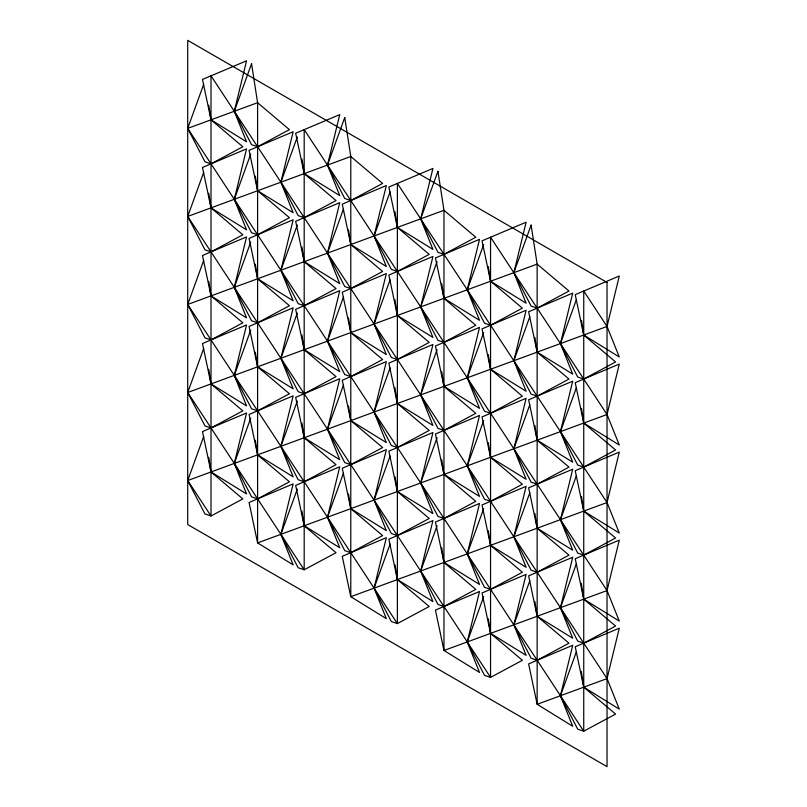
<?xml version="1.0" encoding="UTF-8"?>
<svg xmlns="http://www.w3.org/2000/svg" width="807" height="807" viewBox="0 0 807 807"><rect width="100%" height="100%" fill="white"/><g stroke="black" fill="none" stroke-linecap="round" stroke-linejoin="round"><path stroke-width="1.21" d="M203.707 84.311L187.708 128.384L204.968 161.804L211.01 163.841L246.549 148.861L234.302 199.309L246.549 229.834L211.01 207.863L202.476 167.483L211.01 163.841L242.826 146.763L211.01 119.829L202.476 79.449L246.549 60.818L234.302 111.265L246.549 141.79L211.01 119.829L208.741 105.203M203.707 172.345L187.708 216.427L204.968 249.837L211.01 251.885L246.549 236.895L234.302 287.342L246.549 317.867L211.01 295.897L202.476 255.516L211.01 251.885L242.826 234.797L211.01 207.863L208.741 193.236M203.707 260.379L187.708 304.461L204.968 337.871L211.01 339.918L246.549 324.928L234.302 375.376L246.549 405.901L211.01 383.94L202.476 343.56L211.01 339.918L242.826 322.83L211.01 295.897L208.741 281.28M250.715 154.066L234.302 199.309L251.562 232.719L257.594 234.766L293.143 219.776L280.897 270.224L293.143 300.749L257.594 278.778L249.07 238.398L257.594 234.766L289.42 217.678L257.594 190.745L249.07 150.364L293.143 131.743L280.897 182.19L293.143 212.705L257.594 190.745L255.335 176.118M203.707 348.422L187.708 392.495L204.968 425.914L211.01 427.952L246.549 412.972L234.302 463.42L246.549 493.934L211.01 471.974L202.476 431.594L211.01 427.952L242.826 410.874L211.01 383.94L208.741 369.313M250.715 242.1L234.302 287.342L251.562 320.752L257.594 322.8L293.143 307.81L280.897 358.258L293.143 388.782L257.594 366.822L249.07 326.442L257.594 322.8L289.42 305.712L257.594 278.778L255.335 264.161M297.309 136.948L280.897 182.19L298.146 215.6L304.189 217.648L339.737 202.658L327.491 253.105L339.737 283.63L304.189 261.66L295.665 221.279L304.189 217.648L336.015 200.56L304.189 173.626L295.665 133.246L339.737 114.624L327.491 165.072L339.737 195.587L304.189 173.626L301.929 158.999M203.707 436.456L187.708 480.538L204.968 513.948L211.01 515.996L242.826 498.908L211.01 471.974L208.741 457.347M250.715 330.144L234.302 375.376L251.562 408.796L257.594 410.834L293.143 395.854L280.897 446.301L293.143 476.816L257.594 454.855L249.07 414.475L257.594 410.834L289.42 393.755L257.594 366.822L255.335 352.195M297.309 224.982L280.897 270.224L298.146 303.634L304.189 305.682L339.737 290.691L327.491 341.139L339.737 371.664L304.189 349.703L295.665 309.323L304.189 305.682L336.015 288.593L304.189 261.66L301.929 247.043M250.715 418.177L234.302 463.42L251.562 496.83L257.594 498.877L293.143 483.887L280.897 534.335L293.143 564.86L257.594 542.889L249.07 502.509L257.594 498.877L289.42 481.789L257.594 454.855L255.335 440.229M297.309 313.025L280.897 358.258L298.146 391.677L304.189 393.715L339.737 378.725L327.491 429.183L339.737 459.697L304.189 437.737L295.665 397.357L304.189 393.715L336.015 376.637L304.189 349.703L301.929 335.076M343.479 209.023L327.491 253.105L344.74 286.515L350.783 288.563L386.331 273.573L374.075 324.021L386.331 354.545L350.783 332.585L342.259 292.205L350.783 288.563L382.609 271.475L350.783 244.541L342.259 204.161L386.331 185.539L374.075 235.987L386.331 266.512L350.783 244.541L348.513 229.924M297.309 401.059L280.897 446.301L298.146 479.711L304.189 481.759L339.737 466.769L327.491 517.216L339.737 547.741L304.189 525.771L295.665 485.39L304.189 481.759L336.015 464.671L304.189 437.737L301.929 423.11M343.479 297.067L327.491 341.139L344.74 374.559L350.783 376.597L386.331 361.607L374.075 412.064L386.331 442.579L350.783 420.618L342.259 380.238L350.783 376.597L382.609 359.519L350.783 332.585L348.513 317.958M390.074 191.905L374.075 235.987L391.334 269.397L397.377 271.445L432.925 256.455L420.669 306.902L432.925 337.427L397.377 315.466L388.853 275.086L397.377 271.445L429.203 254.356L397.377 227.423L388.853 187.042L432.925 168.421L420.669 218.868L432.925 249.393L397.377 227.423L394.926 211.585M297.309 489.092L280.897 534.335L298.146 567.745L304.189 569.792L336.015 552.704L304.189 525.771L301.929 511.154M343.479 385.1L327.491 429.183L344.74 462.593L350.783 464.64L386.331 449.65L374.075 500.098L386.331 530.623L350.783 508.652L342.259 468.272L350.783 464.64L382.609 447.552L350.783 420.618L348.513 405.992M390.074 279.948L374.075 324.021L391.334 357.44L397.377 359.478L432.925 344.488L420.669 394.936L432.925 425.46L397.377 403.5L388.853 363.12L397.377 359.478L429.203 342.4L397.377 315.466L394.926 299.619M343.479 473.134L327.491 517.216L344.74 550.626L350.783 552.674L386.331 537.684L374.075 588.132L386.331 618.656L350.783 596.696L342.259 556.305L350.783 552.674L382.609 535.586L350.783 508.652L348.513 494.035M390.074 367.982L374.075 412.064L391.334 445.474L397.377 447.522L432.925 432.532L420.669 482.979L432.925 513.504L397.377 491.534L388.853 451.153L397.377 447.522L429.203 430.434L397.377 403.5L394.926 387.653M437.081 261.67L420.669 306.902L437.929 340.322L443.971 342.36L479.509 327.37L467.263 377.817L479.509 408.342L443.971 386.382L435.437 346.001L443.971 342.36L475.787 325.282L443.971 298.348L435.437 257.958L479.509 239.336L467.263 289.784L479.509 320.308L443.971 298.348L441.701 283.721M390.074 456.016L374.075 500.098L391.334 533.508L397.377 535.555L432.925 520.565L420.669 571.013L432.925 601.538L397.377 579.577L388.853 539.187L397.377 535.555L429.203 518.467L397.377 491.534L395.107 476.917M437.081 349.703L420.669 394.936L437.929 428.356L443.971 430.403L479.509 415.413L467.263 465.861L479.509 496.386L443.971 474.415L435.437 434.035L443.971 430.403L475.787 413.315L443.971 386.382L441.701 371.755M483.675 244.551L467.263 289.784L484.523 323.203L490.555 325.241L526.103 310.251L513.857 360.699L526.103 391.224L490.555 369.263L482.031 328.883L490.555 325.241L522.381 308.163L490.555 281.229L482.031 240.839L526.103 222.218L513.857 272.665L526.103 303.19L490.555 281.229L488.296 266.603M390.074 544.059L374.075 588.132L391.334 621.551L397.377 623.589L429.203 606.501L397.377 579.577L395.107 564.95M437.081 437.737L420.669 482.979L437.929 516.389L443.971 518.437L479.509 503.447L467.263 553.895L479.509 584.419L443.971 562.459L435.437 522.068L443.971 518.437L475.787 501.349L443.971 474.415L441.701 459.798M483.675 332.585L467.263 377.817L484.523 411.237L490.555 413.285L526.103 398.295L513.857 448.742L526.103 479.267L490.555 457.297L482.031 416.916L490.555 413.285L522.381 396.197L490.555 369.263L488.296 354.636M437.081 525.781L420.669 571.013L437.929 604.433L443.971 606.471L479.509 591.481L467.263 641.928L479.509 672.453L443.971 650.492L435.437 610.112L443.971 606.471L475.787 589.382L443.971 562.459L441.701 547.832M483.675 420.618L467.263 465.861L484.523 499.271L490.555 501.318L526.103 486.328L513.857 536.776L526.103 567.301L490.555 545.34L482.031 504.95L490.555 501.318L522.381 484.23L490.555 457.297L488.296 442.68M529.846 316.626L513.857 360.699L531.107 394.119L537.149 396.166L572.698 381.176L560.451 431.624L572.698 462.149L537.149 440.178L528.625 399.798L537.149 396.166L568.975 379.078L537.149 352.145L528.625 311.764L572.698 293.133L560.451 343.58L572.698 374.105L537.149 352.145L534.89 337.518M483.675 508.662L467.263 553.895L484.523 587.314L490.555 589.352L526.103 574.362L513.857 624.81L526.103 655.334L490.555 633.374L482.031 592.994L490.555 589.352L522.381 572.264L490.555 545.34L488.296 530.713M529.846 404.66L513.857 448.742L531.107 482.152L537.149 484.2L572.698 469.21L560.451 519.658L572.698 550.182L537.149 528.222L528.625 487.832L537.149 484.2L568.975 467.112L537.149 440.178L534.89 425.561M576.44 299.508L560.451 343.58L577.701 377L583.743 379.048L619.292 364.058L607.035 414.505L619.292 445.03L583.743 423.06L575.22 382.679L583.743 379.048L615.57 361.96L583.743 335.026L575.22 294.646L619.292 276.014L607.035 326.462L619.292 356.987L583.743 335.026L581.484 320.399M483.675 596.696L467.263 641.928L484.523 675.348L490.555 677.396L522.381 660.308L490.555 633.374L488.296 618.747M529.846 492.704L513.857 536.776L531.107 570.196L537.149 572.234L572.698 557.244L560.451 607.691L572.698 638.216L537.149 616.255L528.625 575.875L537.149 572.234L568.975 555.145L537.149 528.222L534.89 513.595M576.44 387.542L560.451 431.624L577.701 465.034L583.743 467.082L619.292 452.091L607.035 502.539L619.292 533.064L583.743 511.103L575.22 470.713L583.743 467.082L615.57 449.993L583.743 423.06L581.484 408.433M529.846 580.737L513.857 624.81L531.107 658.23L537.149 660.277L572.698 645.287L560.451 695.735L572.698 726.26L537.149 704.289L528.625 663.909L537.149 660.277L568.975 643.189L537.149 616.255L534.89 601.629M576.44 475.585L560.451 519.658L577.701 553.067L583.743 555.115L619.292 540.125L607.035 590.573L619.292 621.097L583.743 599.137L575.22 558.757L583.743 555.115L615.57 538.027L583.743 511.103L581.484 496.476M576.44 563.619L560.451 607.691L577.701 641.111L583.743 643.159L619.292 628.169L607.035 678.616L619.292 709.141L583.743 687.171L575.22 646.79L583.743 643.159L615.57 626.071L583.743 599.137L581.292 583.29M576.44 651.653L560.451 695.735L577.701 729.145L583.743 731.192L615.57 714.104L583.743 687.171L581.292 671.333M251.562 63.713L234.302 111.265L251.562 144.685L257.594 146.723L289.42 129.645L257.594 102.711L251.562 63.713M344.74 117.509L327.491 165.072L344.74 198.482L350.783 200.529L382.609 183.441L350.783 156.508L344.74 117.509M437.929 171.306L420.669 218.868L437.929 252.278L443.971 254.326L475.787 237.238L443.971 210.304L437.929 171.306M531.107 225.113L513.857 272.665L531.107 306.085L537.149 308.123L568.975 291.034L537.149 264.111L531.107 225.113M257.594 102.711L187.708 128.384L583.743 731.192L583.743 291.004L607.035 326.462L187.708 480.538L211.01 515.996L211.01 75.808L607.035 678.616L537.149 704.289L537.149 264.111L187.708 392.495L304.189 569.792L304.189 129.604L607.035 590.573L443.971 650.492L443.971 210.304L187.708 304.461L397.377 623.589L397.377 183.411L607.035 502.539L350.783 596.696L350.783 156.508L187.708 216.427L490.555 677.396L490.555 237.208L607.035 414.505L257.594 542.889L257.594 102.711M607.035 282.45L187.708 40.35L187.708 524.55L607.035 766.65L607.035 282.45"/></g></svg>
